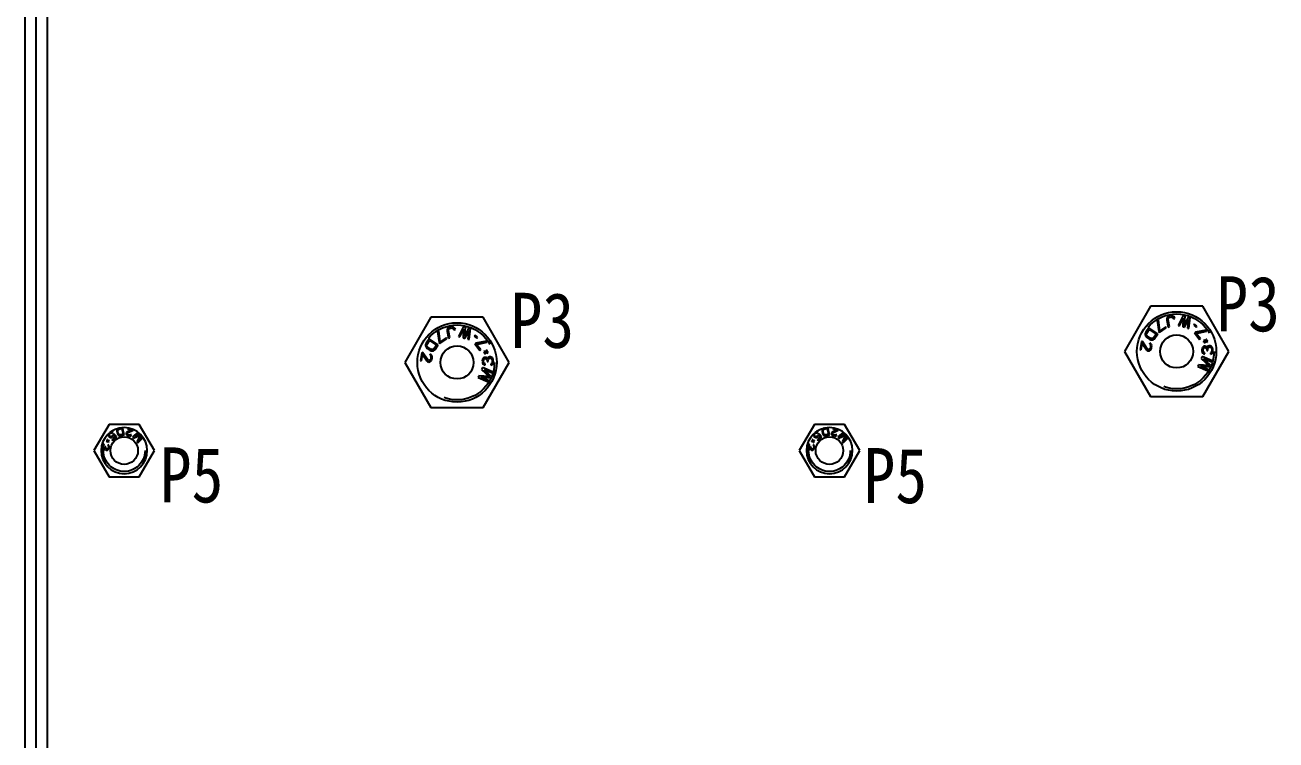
# Model space of a CAD drawing. Header units: millimetres. Extents: x 1262 to 3787, y 0 to 841.
# Drawn here: x 1412.6 to 1526.1, y 377 to 441.8 of the extents above; entities that cross this region are included whole.
import ezdxf

# ---------------------------------------------------------------- set-up
doc = ezdxf.new("R2010")
doc.units = ezdxf.units.MM
doc.header["$LTSCALE"] = 65.395
doc.linetypes.add('HIDDEN', pattern=[0.2, 0.1, -0.1])
doc.layers.get('0').update_dxf_attribs({"linetype": 'CONTINUOUS'})
doc.layers.add('02___PRT_ALL_AXES', color=7, linetype='CONTINUOUS')
doc.layers.add('DEFAULT_2', color=8, linetype='HIDDEN')
doc.styles.get("Standard").update_dxf_attribs({"font": 'txt', "width": 0.85})

msp = doc.modelspace()

# ---------------------------------------------------------------- linework, layer by layer
at = {"color": 3, "linetype": 'Continuous'}
msp.add_line((1412.581, 324.704), (1412.581, 581.004), dxfattribs=at)
at = {"color": 7, "linetype": 'Continuous'}
for p, q in [((1413.581, 323.704), (1413.581, 568.004)), ((1414.581, 567.004), (1414.581, 325.704)), ((1450.989, 414.35), (1450.922, 414.251)), ((1451.064, 414.406), (1450.989, 414.35)), ((1451.162, 414.445), (1451.064, 414.406)), ((1451.244, 414.46), (1451.162, 414.445)), ((1451.351, 414.457), (1451.244, 414.46)), ((1451.44, 414.43), (1451.351, 414.457)), ((1451.537, 414.361), (1451.44, 414.43)), ((1451.593, 414.284), (1451.537, 414.361)), ((1452.363, 414.469), (1451.929, 413.553)), ((1452.523, 414.423), (1452.363, 414.469)), ((1452.523, 414.423), (1452.462, 413.6)), ((1514.548, 414.36), (1514.274, 413.942)), ((1515.385, 413.812), (1514.548, 414.36)), ((1515.428, 415.065), (1515.323, 414.997)), ((1515.323, 414.997), (1515.459, 414.02)), ((1515.563, 414.088), (1515.428, 415.065)), ((1515.516, 413.931), (1516.146, 414.338)), ((1516.088, 414.428), (1515.563, 414.088)), ((1516.146, 414.338), (1516.088, 414.428)), ((1516.196, 415.16), (1516.194, 415.052)), ((1516.194, 415.052), (1516.309, 414.402)), ((1516.222, 415.251), (1516.196, 415.16)), ((1516.289, 415.35), (1516.222, 415.251)), ((1516.364, 415.406), (1516.289, 415.35)), ((1516.309, 414.402), (1516.432, 414.424)), ((1516.317, 415.074), (1516.322, 415.161)), ((1516.432, 414.424), (1516.317, 415.074)), ((1516.322, 415.161), (1516.352, 415.231)), ((1516.352, 415.231), (1516.406, 415.284)), ((1516.462, 415.445), (1516.364, 415.406)), ((1516.406, 415.284), (1516.485, 415.32)), ((1516.544, 415.46), (1516.462, 415.445)), ((1516.485, 415.32), (1516.567, 415.334)), ((1516.651, 415.457), (1516.544, 415.46)), ((1516.567, 415.334), (1516.653, 415.328)), ((1516.74, 415.43), (1516.651, 415.457)), ((1516.653, 415.328), (1516.722, 415.297)), ((1516.722, 415.297), (1516.774, 415.241)), ((1516.837, 415.361), (1516.74, 415.43)), ((1516.774, 415.241), (1516.809, 415.161)), ((1516.809, 415.161), (1516.932, 415.183)), ((1516.893, 415.284), (1516.837, 415.361)), ((1516.932, 415.183), (1516.893, 415.284)), ((1517.663, 415.469), (1517.229, 414.553)), ((1517.229, 414.553), (1517.349, 414.518)), ((1517.349, 414.518), (1517.679, 415.221)), ((1517.679, 415.221), (1517.63, 414.439)), ((1517.63, 414.439), (1517.79, 414.393)), ((1517.823, 415.423), (1517.663, 415.469)), ((1517.823, 415.423), (1517.762, 414.6)), ((1518.144, 415.332), (1517.762, 414.6)), ((1517.79, 414.393), (1518.16, 415.084)), ((1518.16, 415.084), (1518.071, 414.313)), ((1518.304, 415.287), (1518.144, 415.332)), ((1518.191, 414.279), (1518.304, 415.287)), ((1518.69, 414.665), (1518.628, 414.579)), ((1518.628, 414.579), (1518.865, 414.409)), ((1518.927, 414.495), (1518.69, 414.665)), ((1518.865, 414.409), (1518.927, 414.495)), ((1449.248, 413.36), (1448.974, 412.942)), ((1450.085, 412.812), (1449.248, 413.36)), ((1450.128, 414.065), (1450.023, 413.997)), ((1450.023, 413.997), (1450.159, 413.02)), ((1450.263, 413.088), (1450.128, 414.065)), ((1450.216, 412.931), (1450.846, 413.338)), ((1450.788, 413.428), (1450.263, 413.088)), ((1450.846, 413.338), (1450.788, 413.428)), ((1450.896, 414.16), (1450.894, 414.052)), ((1450.894, 414.052), (1451.009, 413.402)), ((1450.922, 414.251), (1450.896, 414.16)), ((1451.009, 413.402), (1451.132, 413.424)), ((1451.017, 414.074), (1451.022, 414.161)), ((1451.132, 413.424), (1451.017, 414.074)), ((1451.022, 414.161), (1451.052, 414.231)), ((1451.052, 414.231), (1451.106, 414.284)), ((1451.106, 414.284), (1451.185, 414.32)), ((1451.185, 414.32), (1451.267, 414.334)), ((1451.267, 414.334), (1451.353, 414.328)), ((1451.353, 414.328), (1451.422, 414.297)), ((1451.422, 414.297), (1451.474, 414.241)), ((1451.474, 414.241), (1451.509, 414.161)), ((1451.509, 414.161), (1451.632, 414.183)), ((1451.632, 414.183), (1451.593, 414.284)), ((1451.929, 413.553), (1452.049, 413.518)), ((1452.049, 413.518), (1452.379, 414.221)), ((1452.379, 414.221), (1452.33, 413.439)), ((1452.33, 413.439), (1452.49, 413.393)), ((1452.844, 414.332), (1452.462, 413.6)), ((1452.49, 413.393), (1452.86, 414.084)), ((1452.86, 414.084), (1452.771, 413.313)), ((1452.771, 413.313), (1452.891, 413.279)), ((1453.004, 414.287), (1452.844, 414.332)), ((1452.891, 413.279), (1453.004, 414.287)), ((1453.39, 413.665), (1453.328, 413.579)), ((1453.328, 413.579), (1453.565, 413.409)), ((1453.627, 413.495), (1453.39, 413.665)), ((1453.565, 413.409), (1453.627, 413.495)), ((1514.235, 413.843), (1514.225, 413.75)), ((1514.225, 413.75), (1514.251, 413.633)), ((1514.274, 413.942), (1514.235, 413.843)), ((1514.251, 413.633), (1514.299, 413.552)), ((1514.299, 413.552), (1514.377, 413.476)), ((1514.353, 413.79), (1514.381, 413.872)), ((1514.355, 413.715), (1514.353, 413.79)), ((1514.385, 413.645), (1514.355, 413.715)), ((1514.377, 413.476), (1514.644, 413.301)), ((1514.381, 413.872), (1514.587, 414.185)), ((1514.445, 413.581), (1514.385, 413.645)), ((1514.712, 413.406), (1514.445, 413.581)), ((1514.587, 414.185), (1515.21, 413.777)), ((1514.644, 413.301), (1514.744, 413.261)), ((1514.795, 413.377), (1514.712, 413.406)), ((1514.744, 413.261), (1514.838, 413.249)), ((1514.871, 413.377), (1514.795, 413.377)), ((1514.838, 413.249), (1514.955, 413.272)), ((1514.941, 413.406), (1514.871, 413.377)), ((1515.004, 413.464), (1514.941, 413.406)), ((1514.955, 413.272), (1515.036, 413.318)), ((1515.21, 413.777), (1515.004, 413.464)), ((1515.036, 413.318), (1515.111, 413.394)), ((1515.111, 413.394), (1515.385, 413.812)), ((1515.459, 414.02), (1515.516, 413.931)), ((1518.071, 414.313), (1518.191, 414.279)), ((1518.784, 413.944), (1518.699, 413.88)), ((1518.699, 413.88), (1519.148, 413.28)), ((1519.75, 414.145), (1518.784, 413.944)), ((1518.859, 413.844), (1519.824, 414.045)), ((1519.233, 413.343), (1518.859, 413.844)), ((1519.148, 413.28), (1519.233, 413.343)), ((1519.536, 413.238), (1519.524, 413.211)), ((1519.524, 413.211), (1519.659, 413.15)), ((1519.699, 413.165), (1519.536, 413.238)), ((1519.776, 413.326), (1519.699, 413.165)), ((1519.739, 413.18), (1519.803, 413.314)), ((1519.879, 413.231), (1519.739, 413.18)), ((1519.824, 414.045), (1519.75, 414.145)), ((1519.803, 413.314), (1519.776, 413.326)), ((1519.893, 413.192), (1519.879, 413.231)), ((1448.585, 412.109), (1448.464, 411.369)), ((1448.69, 412.092), (1448.585, 412.109)), ((1449.121, 411.43), (1448.69, 412.092)), ((1448.935, 412.843), (1448.925, 412.75)), ((1448.925, 412.75), (1448.951, 412.633)), ((1448.974, 412.942), (1448.935, 412.843)), ((1448.951, 412.633), (1448.999, 412.552)), ((1448.999, 412.552), (1449.077, 412.476)), ((1449.053, 412.79), (1449.081, 412.872)), ((1449.055, 412.715), (1449.053, 412.79)), ((1449.085, 412.645), (1449.055, 412.715)), ((1449.077, 412.476), (1449.344, 412.301)), ((1449.081, 412.872), (1449.287, 413.185)), ((1449.145, 412.581), (1449.085, 412.645)), ((1449.412, 412.406), (1449.145, 412.581)), ((1449.287, 413.185), (1449.91, 412.777)), ((1449.344, 412.301), (1449.444, 412.261)), ((1449.495, 412.377), (1449.412, 412.406)), ((1449.444, 412.261), (1449.538, 412.249)), ((1449.571, 412.377), (1449.495, 412.377)), ((1449.538, 412.249), (1449.655, 412.272)), ((1449.641, 412.406), (1449.571, 412.377)), ((1449.704, 412.464), (1449.641, 412.406)), ((1449.655, 412.272), (1449.736, 412.318)), ((1449.91, 412.777), (1449.704, 412.464)), ((1449.736, 412.318), (1449.811, 412.394)), ((1449.811, 412.394), (1450.085, 412.812)), ((1450.159, 413.02), (1450.216, 412.931)), ((1453.484, 412.944), (1453.399, 412.88)), ((1453.399, 412.88), (1453.848, 412.28)), ((1454.45, 413.145), (1453.484, 412.944)), ((1453.559, 412.844), (1454.524, 413.045)), ((1453.933, 412.343), (1453.559, 412.844)), ((1453.848, 412.28), (1453.933, 412.343)), ((1454.359, 412.15), (1454.22, 412.099)), ((1454.22, 412.099), (1454.234, 412.06)), ((1454.236, 412.238), (1454.224, 412.211)), ((1454.224, 412.211), (1454.359, 412.15)), ((1454.234, 412.06), (1454.374, 412.111)), ((1454.399, 412.165), (1454.236, 412.238)), ((1454.374, 412.111), (1454.31, 411.977)), ((1454.337, 411.964), (1454.414, 412.126)), ((1454.476, 412.326), (1454.399, 412.165)), ((1454.414, 412.126), (1454.577, 412.053)), ((1454.439, 412.18), (1454.503, 412.314)), ((1454.579, 412.231), (1454.439, 412.18)), ((1454.524, 413.045), (1454.45, 413.145)), ((1454.454, 412.141), (1454.593, 412.192)), ((1454.589, 412.08), (1454.454, 412.141)), ((1454.503, 412.314), (1454.476, 412.326)), ((1454.577, 412.053), (1454.589, 412.08)), ((1454.593, 412.192), (1454.579, 412.231)), ((1513.885, 413.109), (1513.764, 412.369)), ((1513.764, 412.369), (1513.869, 412.352)), ((1513.869, 412.352), (1513.963, 412.928)), ((1513.99, 413.092), (1513.885, 413.109)), ((1513.963, 412.928), (1514.341, 412.338)), ((1514.421, 412.43), (1513.99, 413.092)), ((1514.341, 412.338), (1514.397, 412.286)), ((1514.397, 412.286), (1514.478, 412.252)), ((1514.498, 412.375), (1514.421, 412.43)), ((1514.478, 412.252), (1514.52, 412.245)), ((1514.54, 412.368), (1514.498, 412.375)), ((1514.52, 412.245), (1514.607, 412.252)), ((1514.61, 412.399), (1514.54, 412.368)), ((1514.607, 412.252), (1514.704, 412.32)), ((1514.662, 412.454), (1514.61, 412.399)), ((1514.638, 412.964), (1514.621, 412.862)), ((1514.621, 412.862), (1514.677, 412.81)), ((1514.718, 412.93), (1514.638, 412.964)), ((1514.7, 412.553), (1514.662, 412.454)), ((1514.677, 412.81), (1514.709, 412.742)), ((1514.713, 412.635), (1514.7, 412.553)), ((1514.704, 412.32), (1514.76, 412.395)), ((1514.709, 412.742), (1514.713, 412.635)), ((1514.789, 412.834), (1514.718, 412.93)), ((1514.76, 412.395), (1514.801, 412.515)), ((1514.817, 412.745), (1514.789, 412.834)), ((1514.801, 412.515), (1514.815, 412.597)), ((1514.815, 412.597), (1514.817, 412.745)), ((1519.393, 412.472), (1519.378, 412.325)), ((1519.378, 412.325), (1519.38, 412.283)), ((1519.38, 412.283), (1519.407, 412.139)), ((1519.431, 412.557), (1519.393, 412.472)), ((1519.407, 412.139), (1519.453, 412.057)), ((1519.513, 412.644), (1519.431, 412.557)), ((1519.483, 412.35), (1519.5, 412.455)), ((1519.487, 412.267), (1519.483, 412.35)), ((1519.513, 412.164), (1519.487, 412.267)), ((1519.5, 412.455), (1519.54, 412.52)), ((1519.597, 412.668), (1519.513, 412.644)), ((1519.558, 412.104), (1519.513, 412.164)), ((1519.659, 413.15), (1519.52, 413.099)), ((1519.52, 413.099), (1519.534, 413.06)), ((1519.534, 413.06), (1519.674, 413.111)), ((1519.54, 412.52), (1519.602, 412.564)), ((1519.623, 412.065), (1519.558, 412.104)), ((1519.639, 412.67), (1519.597, 412.668)), ((1519.602, 412.564), (1519.644, 412.566)), ((1519.674, 413.111), (1519.61, 412.977)), ((1519.61, 412.977), (1519.637, 412.964)), ((1519.628, 411.961), (1519.623, 412.065)), ((1519.637, 412.964), (1519.714, 413.126)), ((1519.725, 412.653), (1519.639, 412.67)), ((1519.644, 412.566), (1519.731, 412.528)), ((1519.714, 413.126), (1519.877, 413.053)), ((1519.791, 412.614), (1519.725, 412.653)), ((1519.731, 412.528), (1519.775, 412.488)), ((1519.754, 413.141), (1519.893, 413.192)), ((1519.889, 413.08), (1519.754, 413.141)), ((1519.775, 412.488), (1519.823, 412.365)), ((1519.858, 412.534), (1519.791, 412.614)), ((1519.823, 412.365), (1519.827, 412.282)), ((1519.827, 412.282), (1519.912, 412.286)), ((1519.896, 412.64), (1519.858, 412.534)), ((1519.877, 413.053), (1519.889, 413.08)), ((1519.958, 412.684), (1519.896, 412.64)), ((1519.908, 412.369), (1519.924, 412.495)), ((1519.912, 412.286), (1519.908, 412.369)), ((1519.924, 412.495), (1519.964, 412.559)), ((1520.042, 412.709), (1519.958, 412.684)), ((1519.964, 412.559), (1520.047, 412.605)), ((1520.127, 412.712), (1520.042, 412.709)), ((1520.047, 412.605), (1520.132, 412.608)), ((1520.192, 412.694), (1520.127, 412.712)), ((1520.132, 412.608), (1520.175, 412.589)), ((1520.197, 412.09), (1520.156, 412.067)), ((1520.156, 412.067), (1520.16, 411.963)), ((1520.175, 412.589), (1520.22, 412.55)), ((1520.258, 412.656), (1520.192, 412.694)), ((1520.238, 412.133), (1520.197, 412.09)), ((1520.22, 412.55), (1520.243, 412.509)), ((1520.257, 412.176), (1520.238, 412.133)), ((1520.243, 412.509), (1520.269, 412.406)), ((1520.274, 412.281), (1520.257, 412.176)), ((1520.303, 412.595), (1520.258, 412.656)), ((1520.269, 412.406), (1520.274, 412.281)), ((1520.285, 412.031), (1520.325, 412.095)), ((1520.349, 412.514), (1520.303, 412.595)), ((1520.325, 412.095), (1520.364, 412.181)), ((1520.374, 412.431), (1520.349, 412.514)), ((1520.364, 412.181), (1520.381, 412.265)), ((1520.381, 412.265), (1520.374, 412.431)), ((1448.464, 411.369), (1448.569, 411.352)), ((1448.569, 411.352), (1448.663, 411.928)), ((1448.663, 411.928), (1449.041, 411.338)), ((1449.041, 411.338), (1449.097, 411.286)), ((1449.097, 411.286), (1449.178, 411.252)), ((1449.198, 411.375), (1449.121, 411.43)), ((1449.178, 411.252), (1449.22, 411.245)), ((1449.24, 411.368), (1449.198, 411.375)), ((1449.22, 411.245), (1449.307, 411.252)), ((1449.31, 411.399), (1449.24, 411.368)), ((1449.307, 411.252), (1449.404, 411.32)), ((1449.362, 411.454), (1449.31, 411.399)), ((1449.338, 411.964), (1449.321, 411.862)), ((1449.321, 411.862), (1449.377, 411.81)), ((1449.418, 411.93), (1449.338, 411.964)), ((1449.4, 411.553), (1449.362, 411.454)), ((1449.377, 411.81), (1449.409, 411.742)), ((1449.413, 411.635), (1449.4, 411.553)), ((1449.404, 411.32), (1449.46, 411.395)), ((1449.409, 411.742), (1449.413, 411.635)), ((1449.489, 411.834), (1449.418, 411.93)), ((1449.46, 411.395), (1449.501, 411.515)), ((1449.517, 411.745), (1449.489, 411.834)), ((1449.501, 411.515), (1449.515, 411.597)), ((1449.515, 411.597), (1449.517, 411.745)), ((1454.093, 411.472), (1454.078, 411.325)), ((1454.078, 411.325), (1454.08, 411.283)), ((1454.08, 411.283), (1454.107, 411.139)), ((1454.131, 411.557), (1454.093, 411.472)), ((1454.107, 411.139), (1454.153, 411.057)), ((1454.213, 411.644), (1454.131, 411.557)), ((1454.153, 411.057), (1454.242, 410.978)), ((1454.183, 411.35), (1454.2, 411.455)), ((1454.187, 411.267), (1454.183, 411.35)), ((1454.213, 411.164), (1454.187, 411.267)), ((1454.2, 411.455), (1454.24, 411.52)), ((1454.297, 411.668), (1454.213, 411.644)), ((1454.258, 411.104), (1454.213, 411.164)), ((1454.24, 411.52), (1454.302, 411.564)), ((1454.242, 410.978), (1454.328, 410.961)), ((1454.323, 411.065), (1454.258, 411.104)), ((1454.339, 411.67), (1454.297, 411.668)), ((1454.302, 411.564), (1454.344, 411.566)), ((1454.31, 411.977), (1454.337, 411.964)), ((1454.328, 410.961), (1454.323, 411.065)), ((1454.425, 411.653), (1454.339, 411.67)), ((1454.344, 411.566), (1454.431, 411.528)), ((1454.491, 411.614), (1454.425, 411.653)), ((1454.431, 411.528), (1454.475, 411.488)), ((1454.475, 411.488), (1454.523, 411.365)), ((1454.558, 411.534), (1454.491, 411.614)), ((1454.523, 411.365), (1454.527, 411.282)), ((1454.527, 411.282), (1454.612, 411.286)), ((1454.596, 411.64), (1454.558, 411.534)), ((1454.658, 411.684), (1454.596, 411.64)), ((1454.608, 411.369), (1454.624, 411.495)), ((1454.612, 411.286), (1454.608, 411.369)), ((1454.624, 411.495), (1454.664, 411.559)), ((1454.742, 411.709), (1454.658, 411.684)), ((1454.664, 411.559), (1454.747, 411.605)), ((1454.827, 411.712), (1454.742, 411.709)), ((1454.747, 411.605), (1454.832, 411.608)), ((1454.892, 411.694), (1454.827, 411.712)), ((1454.832, 411.608), (1454.875, 411.589)), ((1454.897, 411.09), (1454.856, 411.067)), ((1454.856, 411.067), (1454.86, 410.963)), ((1454.86, 410.963), (1454.923, 410.987)), ((1454.875, 411.589), (1454.92, 411.55)), ((1454.958, 411.656), (1454.892, 411.694)), ((1454.938, 411.133), (1454.897, 411.09)), ((1454.92, 411.55), (1454.943, 411.509)), ((1454.923, 410.987), (1454.985, 411.031)), ((1454.957, 411.176), (1454.938, 411.133)), ((1454.943, 411.509), (1454.969, 411.406)), ((1454.974, 411.281), (1454.957, 411.176)), ((1455.003, 411.595), (1454.958, 411.656)), ((1454.969, 411.406), (1454.974, 411.281)), ((1454.985, 411.031), (1455.025, 411.095)), ((1455.049, 411.514), (1455.003, 411.595)), ((1455.025, 411.095), (1455.064, 411.181)), ((1455.074, 411.431), (1455.049, 411.514)), ((1455.064, 411.181), (1455.081, 411.265)), ((1455.081, 411.265), (1455.074, 411.431)), ((1519.067, 411.002), (1518.992, 410.83)), ((1520.011, 410.933), (1519.067, 411.002)), ((1519.39, 411.747), (1519.315, 411.575)), ((1519.315, 411.575), (1520.011, 410.933)), ((1520.307, 411.35), (1519.39, 411.747)), ((1519.453, 412.057), (1519.542, 411.978)), ((1520.142, 410.967), (1519.535, 411.548)), ((1520.258, 411.235), (1519.535, 411.548)), ((1519.542, 411.978), (1519.628, 411.961)), ((1520.075, 410.814), (1520.142, 410.967)), ((1520.16, 411.963), (1520.223, 411.987)), ((1520.223, 411.987), (1520.285, 412.031)), ((1520.258, 411.235), (1520.307, 411.35)), ((1453.767, 410.002), (1453.692, 409.83)), ((1453.692, 409.83), (1454.61, 409.432)), ((1454.711, 409.933), (1453.767, 410.002)), ((1454.659, 409.547), (1453.937, 409.86)), ((1453.937, 409.86), (1454.775, 409.814)), ((1454.09, 410.747), (1454.015, 410.575)), ((1454.015, 410.575), (1454.711, 409.933)), ((1455.007, 410.35), (1454.09, 410.747)), ((1454.842, 409.967), (1454.235, 410.548)), ((1454.958, 410.235), (1454.235, 410.548)), ((1454.775, 409.814), (1454.842, 409.967)), ((1454.958, 410.235), (1455.007, 410.35)), ((1518.992, 410.83), (1519.91, 410.432)), ((1519.959, 410.547), (1519.237, 410.86)), ((1519.237, 410.86), (1520.075, 410.814)), ((1519.91, 410.432), (1519.959, 410.547)), ((1454.61, 409.432), (1454.659, 409.547)), ((1421.581, 404.624), (1421.441, 405.289)), ((1421.893, 405.27), (1421.877, 405.214)), ((1485.581, 404.624), (1485.441, 405.289)), ((1485.893, 405.27), (1485.877, 405.214)), ((1419.981, 404.165), (1419.966, 404.14)), ((1419.966, 404.14), (1420.056, 404.088)), ((1420.071, 404.113), (1419.981, 404.165)), ((1420.064, 404.218), (1420.043, 404.213)), ((1420.043, 404.213), (1420.071, 404.113)), ((1420.097, 404.098), (1420.064, 404.218)), ((1420.218, 404.128), (1420.097, 404.098)), ((1420.171, 404.73), (1420.143, 404.65)), ((1420.143, 404.65), (1420.147, 404.576)), ((1420.147, 404.576), (1420.172, 404.5)), ((1420.216, 404.786), (1420.171, 404.73)), ((1420.172, 404.5), (1420.21, 404.454)), ((1420.21, 404.454), (1420.28, 404.415)), ((1420.215, 404.631), (1420.229, 404.682)), ((1420.22, 404.578), (1420.215, 404.631)), ((1420.224, 404.108), (1420.218, 404.128)), ((1420.238, 404.535), (1420.22, 404.578)), ((1420.229, 404.682), (1420.265, 404.731)), ((1420.257, 404.512), (1420.238, 404.535)), ((1420.296, 404.486), (1420.257, 404.512)), ((1420.265, 404.731), (1420.332, 404.787)), ((1420.28, 404.415), (1420.351, 404.397)), ((1420.351, 404.879), (1420.287, 404.845)), ((1420.347, 404.471), (1420.296, 404.486)), ((1420.332, 404.787), (1420.387, 404.812)), ((1420.4, 404.475), (1420.347, 404.471)), ((1420.435, 404.891), (1420.351, 404.879)), ((1420.351, 404.397), (1420.436, 404.409)), ((1420.387, 404.812), (1420.44, 404.817)), ((1420.454, 404.501), (1420.4, 404.475)), ((1420.507, 404.873), (1420.435, 404.891)), ((1420.436, 404.409), (1420.502, 404.444)), ((1420.44, 404.817), (1420.5, 404.79)), ((1420.522, 404.557), (1420.454, 404.501)), ((1420.795, 404.454), (1420.469, 404.185)), ((1420.469, 404.185), (1420.517, 404.128)), ((1420.5, 404.79), (1420.568, 404.845)), ((1420.502, 404.444), (1420.569, 404.499)), ((1420.568, 404.845), (1420.507, 404.873)), ((1420.517, 404.128), (1420.899, 404.443)), ((1420.557, 404.605), (1420.522, 404.557)), ((1420.574, 404.677), (1420.557, 404.605)), ((1420.569, 404.499), (1420.616, 404.557)), ((1420.653, 404.742), (1420.574, 404.677)), ((1420.616, 404.557), (1420.644, 404.638)), ((1420.644, 404.638), (1420.795, 404.454)), ((1420.899, 404.443), (1420.653, 404.742)), ((1420.93, 405.096), (1420.914, 405.032)), ((1420.914, 405.032), (1420.915, 404.956)), ((1420.915, 404.956), (1420.961, 404.737)), ((1420.975, 405.166), (1420.93, 405.096)), ((1420.961, 404.737), (1420.99, 404.667)), ((1421.026, 405.207), (1420.975, 405.166)), ((1420.99, 404.667), (1421.031, 404.615)), ((1421.001, 404.974), (1421.003, 405.035)), ((1421.047, 404.755), (1421.001, 404.974)), ((1421.003, 405.035), (1421.022, 405.085)), ((1421.022, 405.085), (1421.059, 405.123)), ((1421.09, 405.235), (1421.026, 405.207)), ((1421.031, 404.615), (1421.101, 404.569)), ((1421.073, 404.7), (1421.047, 404.755)), ((1421.059, 405.123), (1421.113, 405.15)), ((1421.111, 404.662), (1421.073, 404.7)), ((1421.101, 404.569), (1421.164, 404.552)), ((1421.16, 404.642), (1421.111, 404.662)), ((1421.113, 405.15), (1421.37, 405.203)), ((1421.22, 404.639), (1421.16, 404.642)), ((1421.164, 404.552), (1421.238, 404.552)), ((1421.477, 404.693), (1421.22, 404.639)), ((1421.238, 404.552), (1421.581, 404.624)), ((1421.37, 405.203), (1421.477, 404.693)), ((1421.751, 404.77), (1421.749, 404.709)), ((1421.749, 404.709), (1421.789, 404.636)), ((1421.759, 404.799), (1421.751, 404.77)), ((1421.79, 404.852), (1421.759, 404.799)), ((1421.789, 404.636), (1421.837, 404.591)), ((1421.83, 404.887), (1421.79, 404.852)), ((1422.27, 405.103), (1421.83, 404.887)), ((1421.835, 404.746), (1421.844, 404.775)), ((1421.851, 404.695), (1421.835, 404.746)), ((1421.837, 404.591), (1421.917, 404.553)), ((1421.844, 404.775), (1421.888, 404.824)), ((1421.885, 404.655), (1421.851, 404.695)), ((1421.877, 405.214), (1422.27, 405.103)), ((1421.951, 404.621), (1421.885, 404.655)), ((1421.888, 404.824), (1422.382, 405.072)), ((1421.917, 404.553), (1421.973, 404.537)), ((1422.008, 404.605), (1421.951, 404.621)), ((1421.973, 404.537), (1422.076, 404.524)), ((1422.082, 404.599), (1422.008, 404.605)), ((1422.076, 404.524), (1422.14, 404.536)), ((1422.132, 404.616), (1422.082, 404.599)), ((1422.172, 404.651), (1422.132, 404.616)), ((1422.14, 404.536), (1422.212, 404.578)), ((1422.242, 404.631), (1422.172, 404.651)), ((1422.212, 404.578), (1422.242, 404.631)), ((1422.816, 404.89), (1422.334, 404.423)), ((1422.334, 404.423), (1422.426, 404.329)), ((1422.382, 405.072), (1422.398, 405.127)), ((1422.426, 404.329), (1423.027, 404.607)), ((1422.886, 404.836), (1422.502, 404.464)), ((1423.039, 404.701), (1422.502, 404.464)), ((1423.027, 404.607), (1422.731, 404.015)), ((1422.822, 403.921), (1423.303, 404.388)), ((1422.868, 404.087), (1423.121, 404.617)), ((1423.252, 404.459), (1422.868, 404.087)), ((1483.981, 404.165), (1483.966, 404.14)), ((1483.966, 404.14), (1484.056, 404.088)), ((1484.071, 404.113), (1483.981, 404.165)), ((1484.064, 404.218), (1484.043, 404.213)), ((1484.043, 404.213), (1484.071, 404.113)), ((1484.097, 404.098), (1484.064, 404.218)), ((1484.218, 404.128), (1484.097, 404.098)), ((1484.171, 404.73), (1484.143, 404.65)), ((1484.143, 404.65), (1484.147, 404.576)), ((1484.147, 404.576), (1484.172, 404.5)), ((1484.216, 404.786), (1484.171, 404.73)), ((1484.172, 404.5), (1484.21, 404.454)), ((1484.21, 404.454), (1484.28, 404.415)), ((1484.215, 404.631), (1484.229, 404.682)), ((1484.22, 404.578), (1484.215, 404.631)), ((1484.224, 404.108), (1484.218, 404.128)), ((1484.238, 404.535), (1484.22, 404.578)), ((1484.229, 404.682), (1484.265, 404.731)), ((1484.257, 404.512), (1484.238, 404.535)), ((1484.296, 404.486), (1484.257, 404.512)), ((1484.265, 404.731), (1484.332, 404.787)), ((1484.28, 404.415), (1484.351, 404.397)), ((1484.351, 404.879), (1484.287, 404.845)), ((1484.347, 404.471), (1484.296, 404.486)), ((1484.332, 404.787), (1484.387, 404.812)), ((1484.4, 404.475), (1484.347, 404.471)), ((1484.435, 404.891), (1484.351, 404.879)), ((1484.351, 404.397), (1484.436, 404.409)), ((1484.387, 404.812), (1484.44, 404.817)), ((1484.454, 404.501), (1484.4, 404.475)), ((1484.507, 404.873), (1484.435, 404.891)), ((1484.436, 404.409), (1484.502, 404.444)), ((1484.44, 404.817), (1484.5, 404.79)), ((1484.522, 404.557), (1484.454, 404.501)), ((1484.795, 404.454), (1484.469, 404.185)), ((1484.469, 404.185), (1484.517, 404.128)), ((1484.5, 404.79), (1484.568, 404.845)), ((1484.502, 404.444), (1484.569, 404.499)), ((1484.568, 404.845), (1484.507, 404.873)), ((1484.517, 404.128), (1484.899, 404.443)), ((1484.557, 404.605), (1484.522, 404.557)), ((1484.574, 404.677), (1484.557, 404.605)), ((1484.569, 404.499), (1484.616, 404.557)), ((1484.653, 404.742), (1484.574, 404.677)), ((1484.616, 404.557), (1484.644, 404.638)), ((1484.644, 404.638), (1484.795, 404.454)), ((1484.899, 404.443), (1484.653, 404.742)), ((1484.93, 405.096), (1484.914, 405.032)), ((1484.914, 405.032), (1484.915, 404.956)), ((1484.915, 404.956), (1484.961, 404.737)), ((1484.975, 405.166), (1484.93, 405.096)), ((1484.961, 404.737), (1484.99, 404.667)), ((1485.026, 405.207), (1484.975, 405.166)), ((1484.99, 404.667), (1485.031, 404.615)), ((1485.001, 404.974), (1485.003, 405.035)), ((1485.047, 404.755), (1485.001, 404.974)), ((1485.003, 405.035), (1485.022, 405.085)), ((1485.022, 405.085), (1485.059, 405.123)), ((1485.09, 405.235), (1485.026, 405.207)), ((1485.031, 404.615), (1485.101, 404.569)), ((1485.073, 404.7), (1485.047, 404.755)), ((1485.059, 405.123), (1485.113, 405.15)), ((1485.111, 404.662), (1485.073, 404.7)), ((1485.101, 404.569), (1485.164, 404.552)), ((1485.16, 404.642), (1485.111, 404.662)), ((1485.113, 405.15), (1485.37, 405.203)), ((1485.22, 404.639), (1485.16, 404.642)), ((1485.164, 404.552), (1485.238, 404.552)), ((1485.477, 404.693), (1485.22, 404.639)), ((1485.238, 404.552), (1485.581, 404.624)), ((1485.37, 405.203), (1485.477, 404.693)), ((1485.751, 404.77), (1485.749, 404.709)), ((1485.749, 404.709), (1485.789, 404.636)), ((1485.759, 404.799), (1485.751, 404.77)), ((1485.79, 404.852), (1485.759, 404.799)), ((1485.789, 404.636), (1485.837, 404.591)), ((1485.83, 404.887), (1485.79, 404.852)), ((1486.27, 405.103), (1485.83, 404.887)), ((1485.835, 404.746), (1485.844, 404.775)), ((1485.851, 404.695), (1485.835, 404.746)), ((1485.837, 404.591), (1485.917, 404.553)), ((1485.844, 404.775), (1485.888, 404.824)), ((1485.885, 404.655), (1485.851, 404.695)), ((1485.877, 405.214), (1486.27, 405.103)), ((1485.951, 404.621), (1485.885, 404.655)), ((1485.888, 404.824), (1486.382, 405.072)), ((1485.917, 404.553), (1485.973, 404.537)), ((1486.008, 404.605), (1485.951, 404.621)), ((1485.973, 404.537), (1486.076, 404.524)), ((1486.082, 404.599), (1486.008, 404.605)), ((1486.076, 404.524), (1486.14, 404.536)), ((1486.132, 404.616), (1486.082, 404.599)), ((1486.172, 404.651), (1486.132, 404.616)), ((1486.14, 404.536), (1486.212, 404.578)), ((1486.242, 404.631), (1486.172, 404.651)), ((1486.212, 404.578), (1486.242, 404.631)), ((1486.816, 404.89), (1486.334, 404.423)), ((1486.334, 404.423), (1486.426, 404.329)), ((1486.382, 405.072), (1486.398, 405.127)), ((1486.426, 404.329), (1487.027, 404.607)), ((1486.886, 404.836), (1486.502, 404.464)), ((1487.039, 404.701), (1486.502, 404.464)), ((1487.027, 404.607), (1486.731, 404.015)), ((1486.822, 403.921), (1487.303, 404.388)), ((1486.868, 404.087), (1487.121, 404.617)), ((1487.252, 404.459), (1486.868, 404.087)), ((1419.517, 403.535), (1419.521, 403.479)), ((1419.521, 403.479), (1419.539, 403.416)), ((1419.539, 403.416), (1419.56, 403.367)), ((1419.565, 403.708), (1419.541, 403.657)), ((1419.56, 403.367), (1419.598, 403.33)), ((1419.605, 403.759), (1419.565, 403.708)), ((1419.593, 403.539), (1419.609, 403.625)), ((1419.594, 403.465), (1419.593, 403.539)), ((1419.603, 403.433), (1419.594, 403.465)), ((1419.598, 403.33), (1419.64, 403.307)), ((1419.627, 403.399), (1419.603, 403.433)), ((1419.642, 403.797), (1419.605, 403.759)), ((1419.609, 403.625), (1419.638, 403.694)), ((1419.653, 403.379), (1419.627, 403.399)), ((1419.638, 403.694), (1419.658, 403.72)), ((1419.64, 403.307), (1419.698, 403.296)), ((1419.692, 403.817), (1419.642, 403.797)), ((1419.712, 403.368), (1419.653, 403.379)), ((1419.658, 403.72), (1419.693, 403.743)), ((1419.738, 403.823), (1419.692, 403.817)), ((1419.693, 403.743), (1419.725, 403.751)), ((1419.698, 403.296), (1419.759, 403.299)), ((1419.776, 403.385), (1419.712, 403.368)), ((1419.725, 403.751), (1419.738, 403.823)), ((1419.759, 403.299), (1419.809, 403.32)), ((1419.813, 403.423), (1419.776, 403.385)), ((1419.809, 403.32), (1419.852, 403.386)), ((1419.844, 403.506), (1419.813, 403.423)), ((1419.855, 403.563), (1419.844, 403.506)), ((1419.852, 403.386), (1419.885, 403.32)), ((1419.914, 403.552), (1419.855, 403.563)), ((1419.885, 403.32), (1419.923, 403.283)), ((1419.903, 403.495), (1419.914, 403.552)), ((1419.916, 403.403), (1419.903, 403.495)), ((1419.939, 403.369), (1419.916, 403.403)), ((1419.923, 403.283), (1419.979, 403.257)), ((1419.993, 403.329), (1419.939, 403.369)), ((1420.056, 404.088), (1419.955, 404.062)), ((1419.955, 404.062), (1419.961, 404.042)), ((1419.961, 404.042), (1420.082, 404.073)), ((1419.979, 403.257), (1420.008, 403.252)), ((1420.022, 403.323), (1419.993, 403.329)), ((1420.008, 403.252), (1420.069, 403.255)), ((1420.071, 403.344), (1420.022, 403.323)), ((1420.069, 403.255), (1420.139, 403.301)), ((1420.109, 403.381), (1420.071, 403.344)), ((1420.082, 404.073), (1420.115, 403.952)), ((1420.101, 403.739), (1420.087, 403.667)), ((1420.087, 403.667), (1420.126, 403.63)), ((1420.157, 403.713), (1420.101, 403.739)), ((1420.135, 403.957), (1420.108, 404.058)), ((1420.108, 404.058), (1420.198, 404.005)), ((1420.137, 403.45), (1420.109, 403.381)), ((1420.115, 403.952), (1420.135, 403.957)), ((1420.122, 404.083), (1420.224, 404.108)), ((1420.212, 404.03), (1420.122, 404.083)), ((1420.126, 403.63), (1420.147, 403.582)), ((1420.148, 403.507), (1420.137, 403.45)), ((1420.139, 403.301), (1420.179, 403.353)), ((1420.147, 403.582), (1420.148, 403.507)), ((1420.205, 403.645), (1420.157, 403.713)), ((1420.179, 403.353), (1420.213, 403.45)), ((1420.198, 404.005), (1420.212, 404.03)), ((1420.223, 403.582), (1420.205, 403.645)), ((1420.213, 403.45), (1420.218, 403.479)), ((1420.218, 403.479), (1420.223, 403.582)), ((1422.731, 404.015), (1422.822, 403.921)), ((1483.517, 403.535), (1483.521, 403.479)), ((1483.521, 403.479), (1483.539, 403.416)), ((1483.539, 403.416), (1483.56, 403.367)), ((1483.565, 403.708), (1483.541, 403.657)), ((1483.56, 403.367), (1483.598, 403.33)), ((1483.605, 403.759), (1483.565, 403.708)), ((1483.593, 403.539), (1483.609, 403.625)), ((1483.594, 403.465), (1483.593, 403.539)), ((1483.603, 403.433), (1483.594, 403.465)), ((1483.598, 403.33), (1483.64, 403.307)), ((1483.627, 403.399), (1483.603, 403.433)), ((1483.642, 403.797), (1483.605, 403.759)), ((1483.609, 403.625), (1483.638, 403.694)), ((1483.653, 403.379), (1483.627, 403.399)), ((1483.638, 403.694), (1483.658, 403.72)), ((1483.64, 403.307), (1483.698, 403.296)), ((1483.692, 403.817), (1483.642, 403.797)), ((1483.712, 403.368), (1483.653, 403.379)), ((1483.658, 403.72), (1483.693, 403.743)), ((1483.738, 403.823), (1483.692, 403.817)), ((1483.693, 403.743), (1483.725, 403.751)), ((1483.698, 403.296), (1483.759, 403.299)), ((1483.776, 403.385), (1483.712, 403.368)), ((1483.725, 403.751), (1483.738, 403.823)), ((1483.759, 403.299), (1483.809, 403.32)), ((1483.813, 403.423), (1483.776, 403.385)), ((1483.809, 403.32), (1483.852, 403.386)), ((1483.844, 403.506), (1483.813, 403.423)), ((1483.855, 403.563), (1483.844, 403.506)), ((1483.852, 403.386), (1483.885, 403.32)), ((1483.914, 403.552), (1483.855, 403.563)), ((1483.885, 403.32), (1483.923, 403.283)), ((1483.903, 403.495), (1483.914, 403.552)), ((1483.916, 403.403), (1483.903, 403.495)), ((1483.939, 403.369), (1483.916, 403.403)), ((1483.923, 403.283), (1483.979, 403.257)), ((1483.993, 403.329), (1483.939, 403.369)), ((1484.056, 404.088), (1483.955, 404.062)), ((1483.955, 404.062), (1483.961, 404.042)), ((1483.961, 404.042), (1484.082, 404.073)), ((1483.979, 403.257), (1484.008, 403.252)), ((1484.022, 403.323), (1483.993, 403.329)), ((1484.008, 403.252), (1484.069, 403.255)), ((1484.071, 403.344), (1484.022, 403.323)), ((1484.069, 403.255), (1484.139, 403.301)), ((1484.109, 403.381), (1484.071, 403.344)), ((1484.082, 404.073), (1484.115, 403.952)), ((1484.101, 403.739), (1484.087, 403.667)), ((1484.087, 403.667), (1484.126, 403.63)), ((1484.157, 403.713), (1484.101, 403.739)), ((1484.135, 403.957), (1484.108, 404.058)), ((1484.108, 404.058), (1484.198, 404.005)), ((1484.137, 403.45), (1484.109, 403.381)), ((1484.115, 403.952), (1484.135, 403.957)), ((1484.122, 404.083), (1484.224, 404.108)), ((1484.212, 404.03), (1484.122, 404.083)), ((1484.126, 403.63), (1484.147, 403.582)), ((1484.148, 403.507), (1484.137, 403.45)), ((1484.139, 403.301), (1484.179, 403.353)), ((1484.147, 403.582), (1484.148, 403.507)), ((1484.205, 403.645), (1484.157, 403.713)), ((1484.179, 403.353), (1484.213, 403.45)), ((1484.198, 404.005), (1484.212, 404.03)), ((1484.223, 403.582), (1484.205, 403.645)), ((1484.213, 403.45), (1484.218, 403.479)), ((1484.218, 403.479), (1484.223, 403.582)), ((1486.731, 404.015), (1486.822, 403.921))]:
    msp.add_line(p, q, dxfattribs=at)
for centre in [(1421.581, 403.204), (1485.581, 403.204)]:
    msp.add_arc(centre, 2.09, 0, 180, dxfattribs=at)
at = {"layer": '02___PRT_ALL_AXES', "color": 7, "linetype": 'Continuous'}
for centre, radius in [((1517.081, 412.204), 3.6), ((1451.781, 411.204), 3.6), ((1517.081, 412.204), 1.5), ((1451.781, 411.204), 1.5), ((1421.581, 403.204), 1.25), ((1485.581, 403.204), 1.25)]:
    msp.add_circle(centre, radius, dxfattribs=at)
for centre in [(1421.581, 403.204), (1485.581, 403.204)]:
    msp.add_arc(centre, 2.09, 180, 0, dxfattribs=at)
at = {"layer": 'DEFAULT_2', "color": 8, "linetype": 'HIDDEN'}
for p, q in [((1514.714, 416.304), (1512.347, 412.204)), ((1519.448, 416.304), (1514.714, 416.304)), ((1521.815, 412.204), (1519.448, 416.304)), ((1449.414, 415.304), (1447.047, 411.204)), ((1454.148, 415.304), (1449.414, 415.304)), ((1456.515, 411.204), (1454.148, 415.304)), ((1512.347, 412.204), (1514.714, 408.104)), ((1519.448, 408.104), (1521.815, 412.204)), ((1447.047, 411.204), (1449.414, 407.104)), ((1454.148, 407.104), (1456.515, 411.204)), ((1514.714, 408.104), (1519.448, 408.104)), ((1449.414, 407.104), (1454.148, 407.104)), ((1420.21, 405.579), (1418.838, 403.204)), ((1422.952, 405.579), (1420.21, 405.579)), ((1424.323, 403.204), (1422.952, 405.579)), ((1484.21, 405.579), (1482.838, 403.204)), ((1486.952, 405.579), (1484.21, 405.579)), ((1488.323, 403.204), (1486.952, 405.579)), ((1418.838, 403.204), (1420.21, 400.829)), ((1422.952, 400.829), (1424.323, 403.204)), ((1482.838, 403.204), (1484.21, 400.829)), ((1486.952, 400.829), (1488.323, 403.204)), ((1420.21, 400.829), (1422.952, 400.829)), ((1484.21, 400.829), (1486.952, 400.829))]:
    msp.add_line(p, q, dxfattribs=at)
for centre, radius in [((1517.081, 412.204), 3.4), ((1451.781, 411.204), 3.4), ((1421.581, 403.204), 1.89), ((1485.581, 403.204), 1.89)]:
    msp.add_circle(centre, radius, dxfattribs=at)

# ---------------------------------------------------------------- texts
at = {"color": 2, "linetype": 'Continuous', "char_height": 5, "width": 8.5, "attachment_point": 1, "line_spacing_factor": 0.9}
for s, insert in [('P3', (1520.679, 419.026)), ('P3', (1456.635, 417.528)), ('P5', (1424.801, 403.5)), ('P5', (1488.66, 403.439))]:
    msp.add_mtext(s, dxfattribs=dict(at, insert=insert))

doc.saveas('drawing.dxf')
